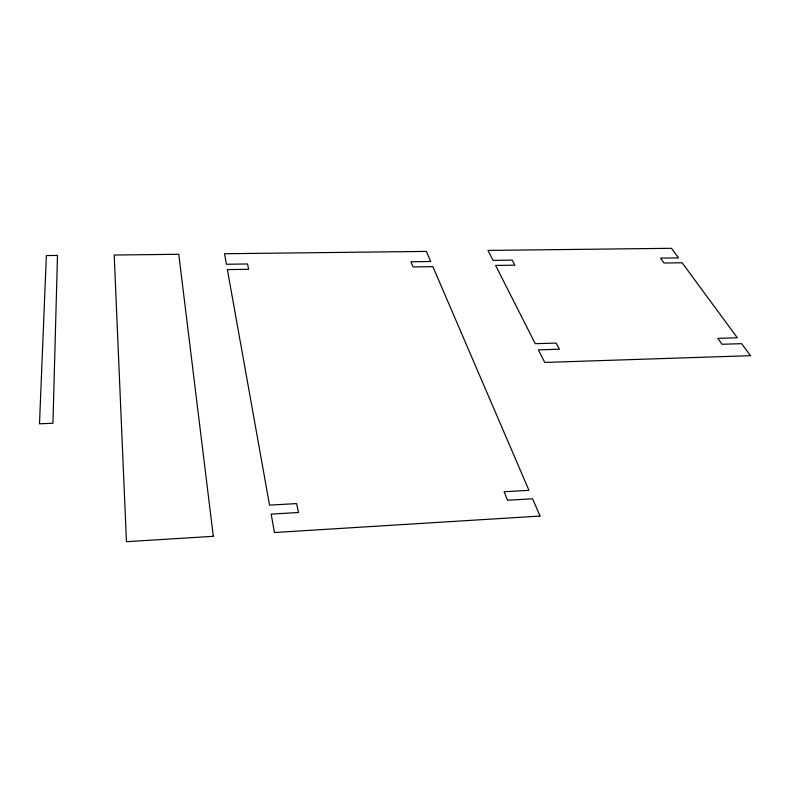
<?xml version="1.0" encoding="UTF-8"?>
<svg xmlns="http://www.w3.org/2000/svg" width="790" height="790" viewBox="0 0 790 790"><rect width="100%" height="100%" fill="white"/><g stroke="black" fill="none" stroke-linecap="round" stroke-linejoin="round"><path stroke-width="1.19" d="M57.492 255.427L52.94 423.262L39.5 423.805L46.363 255.555L57.492 255.427M213.31 536.311L126.449 541.693L114.195 255.032L178.767 254.281L213.31 536.311M540.005 516.058L274.456 532.519L271.158 514.102L298.462 512.503L296.635 503.586L269.548 505.126L227.372 269.607L248.633 269.301L247.537 263.969L226.414 264.255L224.538 253.748L426.343 251.408L430.678 261.5L410.919 261.767L413.012 266.931L432.881 266.645L528.964 490.343L504.119 491.755L507.555 500.238L532.588 498.776L540.005 516.058M750.5 355.678L544.745 362.442L538.365 349.861L559.429 349.219L556.17 343.087L535.245 343.699L495.616 265.45L514.873 265.173L512.197 260.117L493.039 260.374L488.003 250.42L671.48 248.307L678.541 257.886L660.568 258.132L664.064 263.031L682.125 262.764L737.327 337.774L717.824 338.347L722.04 344.262L741.662 343.67L750.5 355.678"/></g></svg>
